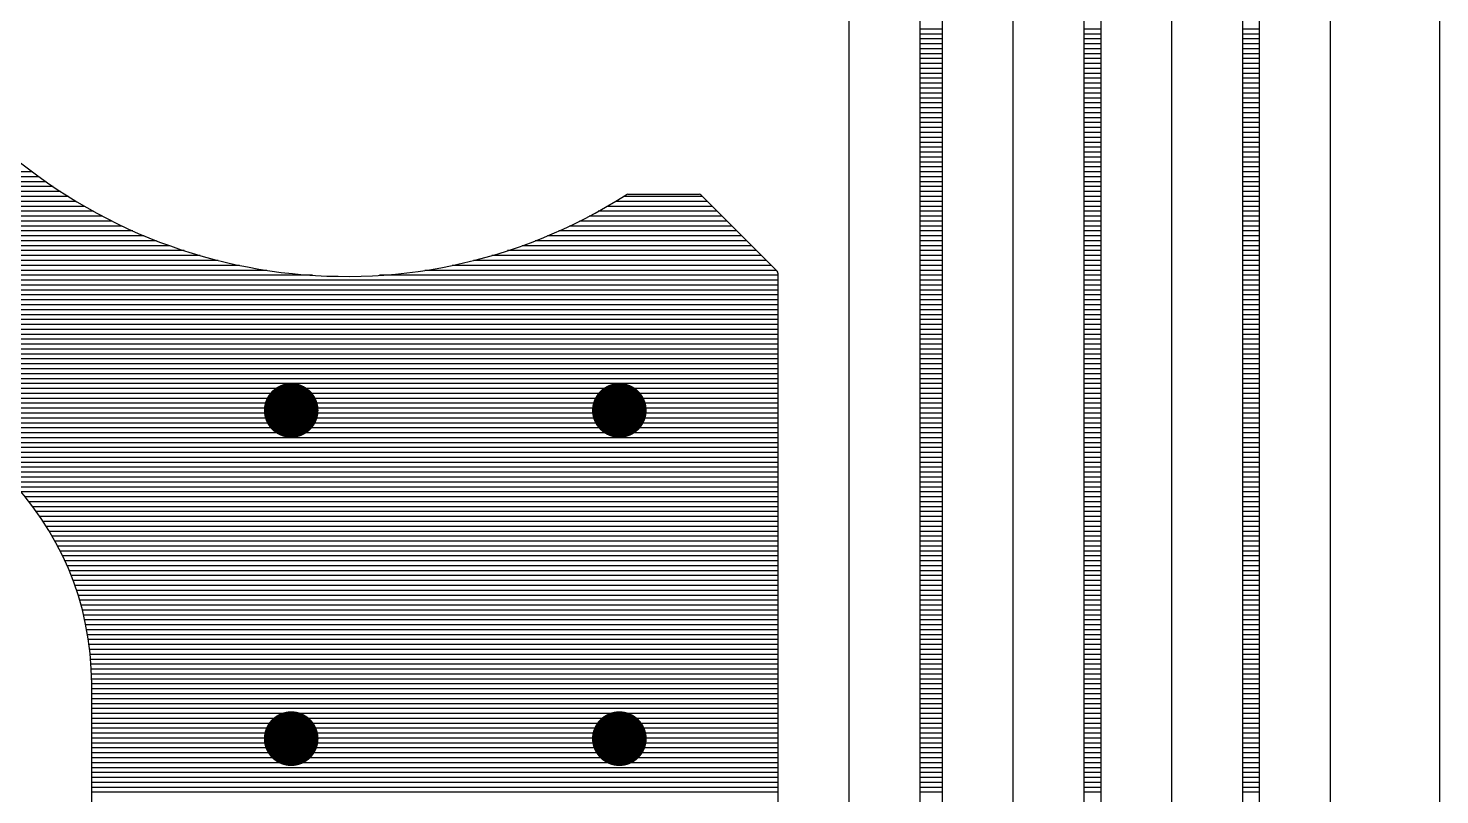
# Model space of a CAD drawing. Extents: x 295 to 953, y 10 to 290.
# Drawn here: x 730.52 to 776.98, y 129.55 to 154.77 of the extents above; entities that cross this region are included whole.
import ezdxf

# ---------------------------------------------------------------- set-up
doc = ezdxf.new("R2010")
doc.units = 0
doc.header["$LTSCALE"] = 5
doc.header["$MEASUREMENT"] = 0
doc.layers.get('0').update_dxf_attribs({"linetype": 'CONTINUOUS', "lineweight": 25})
doc.layers.add('BOTTOM_PHO', color=2, linetype='CONTINUOUS')

msp = doc.modelspace()

# ---------------------------------------------------------------- linework, layer by layer
at = {"const_width": 0.9}
for points in [[(739.628, 142.2, -1), (738.728, 142.2, -1)], [(750.428, 142.2, -1), (749.528, 142.2, -1)], [(739.628, 131.4, -1), (738.728, 131.4, -1)], [(750.428, 131.4, -1), (749.528, 131.4, -1)]]:
    msp.add_lwpolyline(points, format="xyb", close=True, dxfattribs=at)
at = {"layer": 'BOTTOM_PHO', "color": 7}
for p, q in [((776.978, 81), (776.978, 261)), ((771.038, 241.2), (771.038, 104.4)), ((773.378, 104.4), (773.378, 241.2)), ((768.158, 110.7), (768.158, 228.6)), ((770.498, 110.7), (770.498, 228.6)), ((765.818, 228.526), (765.818, 110.7)), ((760.598, 215.46), (760.598, 116.64)), ((762.938, 116.64), (762.938, 215.46)), ((765.278, 116.64), (765.278, 215.46)), ((757.538, 124.38), (757.538, 203.4)), ((759.878, 124.38), (759.878, 203.4)), ((760.598, 154.745), (759.878, 154.745)), ((765.818, 154.745), (765.278, 154.745)), ((771.038, 154.745), (770.498, 154.745)), ((760.598, 154.583), (759.878, 154.583)), ((760.598, 154.421), (759.878, 154.421)), ((760.598, 154.259), (759.878, 154.259)), ((765.818, 154.583), (765.278, 154.583)), ((765.818, 154.421), (765.278, 154.421)), ((765.818, 154.259), (765.278, 154.259)), ((771.038, 154.583), (770.498, 154.583)), ((771.038, 154.421), (770.498, 154.421)), ((771.038, 154.259), (770.498, 154.259)), ((760.598, 154.097), (759.878, 154.097)), ((760.598, 153.935), (759.878, 153.935)), ((760.598, 153.773), (759.878, 153.773)), ((765.818, 154.097), (765.278, 154.097)), ((765.818, 153.935), (765.278, 153.935)), ((765.818, 153.773), (765.278, 153.773)), ((771.038, 154.097), (770.498, 154.097)), ((771.038, 153.935), (770.498, 153.935)), ((771.038, 153.773), (770.498, 153.773)), ((760.598, 153.611), (759.878, 153.611)), ((760.598, 153.449), (759.878, 153.449)), ((765.818, 153.611), (765.278, 153.611)), ((765.818, 153.449), (765.278, 153.449)), ((771.038, 153.611), (770.498, 153.611)), ((771.038, 153.449), (770.498, 153.449)), ((760.598, 153.287), (759.878, 153.287)), ((760.598, 153.125), (759.878, 153.125)), ((760.598, 152.963), (759.878, 152.963)), ((765.818, 153.287), (765.278, 153.287)), ((765.818, 153.125), (765.278, 153.125)), ((765.818, 152.963), (765.278, 152.963)), ((771.038, 153.287), (770.498, 153.287)), ((771.038, 153.125), (770.498, 153.125)), ((771.038, 152.963), (770.498, 152.963)), ((760.598, 152.801), (759.878, 152.801)), ((760.598, 152.639), (759.878, 152.639)), ((760.598, 152.477), (759.878, 152.477)), ((765.818, 152.801), (765.278, 152.801)), ((765.818, 152.639), (765.278, 152.639)), ((765.818, 152.477), (765.278, 152.477)), ((771.038, 152.801), (770.498, 152.801)), ((771.038, 152.639), (770.498, 152.639)), ((771.038, 152.477), (770.498, 152.477)), ((760.598, 152.315), (759.878, 152.315)), ((760.598, 152.153), (759.878, 152.153)), ((760.598, 151.991), (759.878, 151.991)), ((765.818, 152.315), (765.278, 152.315)), ((765.818, 152.153), (765.278, 152.153)), ((765.818, 151.991), (765.278, 151.991)), ((771.038, 152.315), (770.498, 152.315)), ((771.038, 152.153), (770.498, 152.153)), ((771.038, 151.991), (770.498, 151.991)), ((760.598, 151.829), (759.878, 151.829)), ((760.598, 151.667), (759.878, 151.667)), ((760.598, 151.505), (759.878, 151.505)), ((765.818, 151.829), (765.278, 151.829)), ((765.818, 151.667), (765.278, 151.667)), ((765.818, 151.505), (765.278, 151.505)), ((771.038, 151.829), (770.498, 151.829)), ((771.038, 151.667), (770.498, 151.667)), ((771.038, 151.505), (770.498, 151.505)), ((760.598, 151.343), (759.878, 151.343)), ((760.598, 151.181), (759.878, 151.181)), ((760.598, 151.019), (759.878, 151.019)), ((765.818, 151.343), (765.278, 151.343)), ((765.818, 151.181), (765.278, 151.181)), ((765.818, 151.019), (765.278, 151.019)), ((771.038, 151.343), (770.498, 151.343)), ((771.038, 151.181), (770.498, 151.181)), ((771.038, 151.019), (770.498, 151.019)), ((760.598, 150.857), (759.878, 150.857)), ((760.598, 150.695), (759.878, 150.695)), ((760.598, 150.533), (759.878, 150.533)), ((765.818, 150.857), (765.278, 150.857)), ((765.818, 150.695), (765.278, 150.695)), ((765.818, 150.533), (765.278, 150.533)), ((771.038, 150.857), (770.498, 150.857)), ((771.038, 150.695), (770.498, 150.695)), ((771.038, 150.533), (770.498, 150.533)), ((730.664, 150.047), (664.425, 150.047)), ((760.598, 150.371), (759.878, 150.371)), ((760.598, 150.209), (759.878, 150.209)), ((760.598, 150.047), (759.878, 150.047)), ((765.818, 150.371), (765.278, 150.371)), ((765.818, 150.209), (765.278, 150.209)), ((765.818, 150.047), (765.278, 150.047)), ((771.038, 150.371), (770.498, 150.371)), ((771.038, 150.209), (770.498, 150.209)), ((771.038, 150.047), (770.498, 150.047)), ((730.884, 149.885), (664.425, 149.885)), ((731.111, 149.723), (664.425, 149.723)), ((760.598, 149.885), (759.878, 149.885)), ((760.598, 149.723), (759.878, 149.723)), ((765.818, 149.885), (765.278, 149.885)), ((765.818, 149.723), (765.278, 149.723)), ((771.038, 149.885), (770.498, 149.885)), ((771.038, 149.723), (770.498, 149.723)), ((731.346, 149.561), (664.425, 149.561)), ((731.59, 149.399), (664.425, 149.399)), ((731.844, 149.237), (664.425, 149.237)), ((752.713, 149.237), (750.111, 149.237)), ((750.252, 149.31), (752.603, 149.31)), ((752.667, 149.284), (755.171, 146.779)), ((760.598, 149.561), (759.878, 149.561)), ((760.598, 149.399), (759.878, 149.399)), ((760.598, 149.237), (759.878, 149.237)), ((765.818, 149.561), (765.278, 149.561)), ((765.818, 149.399), (765.278, 149.399)), ((765.818, 149.237), (765.278, 149.237)), ((771.038, 149.561), (770.498, 149.561)), ((771.038, 149.399), (770.498, 149.399)), ((771.038, 149.237), (770.498, 149.237)), ((732.107, 149.075), (664.425, 149.075)), ((732.382, 148.913), (664.425, 148.913)), ((732.669, 148.751), (664.425, 148.751)), ((753.199, 148.751), (749.286, 148.751)), ((753.037, 148.913), (749.573, 148.913)), ((752.875, 149.075), (749.848, 149.075)), ((760.598, 149.075), (759.878, 149.075)), ((760.598, 148.913), (759.878, 148.913)), ((760.598, 148.751), (759.878, 148.751)), ((765.818, 149.075), (765.278, 149.075)), ((765.818, 148.913), (765.278, 148.913)), ((765.818, 148.751), (765.278, 148.751)), ((771.038, 149.075), (770.498, 149.075)), ((771.038, 148.913), (770.498, 148.913)), ((771.038, 148.751), (770.498, 148.751)), ((732.969, 148.589), (664.425, 148.589)), ((733.285, 148.427), (664.425, 148.427)), ((733.617, 148.265), (664.425, 148.265)), ((753.685, 148.265), (748.338, 148.265)), ((753.523, 148.427), (748.67, 148.427)), ((753.361, 148.589), (748.986, 148.589)), ((760.598, 148.589), (759.878, 148.589)), ((760.598, 148.427), (759.878, 148.427)), ((760.598, 148.265), (759.878, 148.265)), ((765.818, 148.589), (765.278, 148.589)), ((765.818, 148.427), (765.278, 148.427)), ((765.818, 148.265), (765.278, 148.265)), ((771.038, 148.589), (770.498, 148.589)), ((771.038, 148.427), (770.498, 148.427)), ((771.038, 148.265), (770.498, 148.265)), ((733.969, 148.103), (664.425, 148.103)), ((734.344, 147.941), (664.425, 147.941)), ((734.746, 147.779), (664.425, 147.779)), ((754.171, 147.779), (747.209, 147.779)), ((754.009, 147.941), (747.611, 147.941)), ((753.847, 148.103), (747.986, 148.103)), ((760.598, 148.103), (759.878, 148.103)), ((760.598, 147.941), (759.878, 147.941)), ((760.598, 147.779), (759.878, 147.779)), ((765.818, 148.103), (765.278, 148.103)), ((765.818, 147.941), (765.278, 147.941)), ((765.818, 147.779), (765.278, 147.779)), ((771.038, 148.103), (770.498, 148.103)), ((771.038, 147.941), (770.498, 147.941)), ((771.038, 147.779), (770.498, 147.779)), ((735.179, 147.617), (664.425, 147.617)), ((735.653, 147.455), (664.425, 147.455)), ((736.179, 147.293), (664.429, 147.293)), ((754.657, 147.293), (745.776, 147.293)), ((754.495, 147.455), (746.302, 147.455)), ((754.333, 147.617), (746.776, 147.617)), ((760.598, 147.617), (759.878, 147.617)), ((760.598, 147.455), (759.878, 147.455)), ((760.598, 147.293), (759.878, 147.293)), ((765.818, 147.617), (765.278, 147.617)), ((765.818, 147.455), (765.278, 147.455)), ((765.818, 147.293), (765.278, 147.293)), ((771.038, 147.617), (770.498, 147.617)), ((771.038, 147.455), (770.498, 147.455)), ((771.038, 147.293), (770.498, 147.293)), ((736.776, 147.131), (664.438, 147.131)), ((737.481, 146.969), (664.453, 146.969)), ((738.38, 146.807), (664.474, 146.807)), ((755.143, 146.807), (743.575, 146.807)), ((754.981, 146.969), (744.474, 146.969)), ((754.819, 147.131), (745.179, 147.131)), ((760.598, 147.131), (759.878, 147.131)), ((760.598, 146.969), (759.878, 146.969)), ((760.598, 146.807), (759.878, 146.807)), ((765.818, 147.131), (765.278, 147.131)), ((765.818, 146.969), (765.278, 146.969)), ((765.818, 146.807), (765.278, 146.807)), ((771.038, 147.131), (770.498, 147.131)), ((771.038, 146.969), (770.498, 146.969)), ((771.038, 146.807), (770.498, 146.807)), ((739.875, 146.645), (664.501, 146.645)), ((755.198, 146.483), (664.534, 146.483)), ((755.198, 146.645), (742.08, 146.645)), ((755.198, 146.715), (755.198, 124.38)), ((760.598, 146.645), (759.878, 146.645)), ((760.598, 146.483), (759.878, 146.483)), ((765.818, 146.645), (765.278, 146.645)), ((765.818, 146.483), (765.278, 146.483)), ((771.038, 146.645), (770.498, 146.645)), ((771.038, 146.483), (770.498, 146.483)), ((755.198, 146.321), (664.573, 146.321)), ((755.198, 146.159), (664.619, 146.159)), ((755.198, 145.997), (664.671, 145.997)), ((760.598, 146.321), (759.878, 146.321)), ((760.598, 146.159), (759.878, 146.159)), ((760.598, 145.997), (759.878, 145.997)), ((765.818, 146.321), (765.278, 146.321)), ((765.818, 146.159), (765.278, 146.159)), ((765.818, 145.997), (765.278, 145.997)), ((771.038, 146.321), (770.498, 146.321)), ((771.038, 146.159), (770.498, 146.159)), ((771.038, 145.997), (770.498, 145.997)), ((755.198, 145.835), (664.73, 145.835)), ((755.198, 145.673), (664.796, 145.673)), ((755.198, 145.511), (664.869, 145.511)), ((760.598, 145.835), (759.878, 145.835)), ((760.598, 145.673), (759.878, 145.673)), ((760.598, 145.511), (759.878, 145.511)), ((765.818, 145.835), (765.278, 145.835)), ((765.818, 145.673), (765.278, 145.673)), ((765.818, 145.511), (765.278, 145.511)), ((771.038, 145.835), (770.498, 145.835)), ((771.038, 145.673), (770.498, 145.673)), ((771.038, 145.511), (770.498, 145.511)), ((755.198, 145.349), (664.951, 145.349)), ((755.198, 145.187), (665.04, 145.187)), ((755.198, 145.025), (665.139, 145.025)), ((760.598, 145.349), (759.878, 145.349)), ((760.598, 145.187), (759.878, 145.187)), ((760.598, 145.025), (759.878, 145.025)), ((765.818, 145.349), (765.278, 145.349)), ((765.818, 145.187), (765.278, 145.187)), ((765.818, 145.025), (765.278, 145.025)), ((771.038, 145.349), (770.498, 145.349)), ((771.038, 145.187), (770.498, 145.187)), ((771.038, 145.025), (770.498, 145.025)), ((755.198, 144.863), (665.247, 144.863)), ((755.198, 144.701), (665.366, 144.701)), ((755.198, 144.539), (665.496, 144.539)), ((760.598, 144.863), (759.878, 144.863)), ((760.598, 144.701), (759.878, 144.701)), ((760.598, 144.539), (759.878, 144.539)), ((765.818, 144.863), (765.278, 144.863)), ((765.818, 144.701), (765.278, 144.701)), ((765.818, 144.539), (765.278, 144.539)), ((771.038, 144.863), (770.498, 144.863)), ((771.038, 144.701), (770.498, 144.701)), ((771.038, 144.539), (770.498, 144.539)), ((755.198, 144.377), (665.639, 144.377)), ((755.198, 144.215), (665.797, 144.215)), ((755.198, 144.053), (665.972, 144.053)), ((760.598, 144.377), (759.878, 144.377)), ((760.598, 144.215), (759.878, 144.215)), ((760.598, 144.053), (759.878, 144.053)), ((765.818, 144.377), (765.278, 144.377)), ((765.818, 144.215), (765.278, 144.215)), ((765.818, 144.053), (765.278, 144.053)), ((771.038, 144.377), (770.498, 144.377)), ((771.038, 144.215), (770.498, 144.215)), ((771.038, 144.053), (770.498, 144.053)), ((755.198, 143.891), (666.167, 143.891)), ((755.198, 143.729), (666.386, 143.729)), ((755.198, 143.567), (666.638, 143.567)), ((760.598, 143.891), (759.878, 143.891)), ((760.598, 143.729), (759.878, 143.729)), ((760.598, 143.567), (759.878, 143.567)), ((765.818, 143.891), (765.278, 143.891)), ((765.818, 143.729), (765.278, 143.729)), ((765.818, 143.567), (765.278, 143.567)), ((771.038, 143.891), (770.498, 143.891)), ((771.038, 143.729), (770.498, 143.729)), ((771.038, 143.567), (770.498, 143.567)), ((755.198, 143.405), (666.932, 143.405)), ((755.198, 143.243), (667.292, 143.243)), ((755.198, 143.081), (667.776, 143.081)), ((760.598, 143.405), (759.878, 143.405)), ((760.598, 143.243), (759.878, 143.243)), ((760.598, 143.081), (759.878, 143.081)), ((765.818, 143.405), (765.278, 143.405)), ((765.818, 143.243), (765.278, 143.243)), ((765.818, 143.081), (765.278, 143.081)), ((771.038, 143.405), (770.498, 143.405)), ((771.038, 143.243), (770.498, 143.243)), ((771.038, 143.081), (770.498, 143.081)), ((755.198, 142.919), (723.575, 142.919)), ((755.198, 142.757), (724.771, 142.757)), ((760.598, 142.919), (759.878, 142.919)), ((760.598, 142.757), (759.878, 142.757)), ((765.818, 142.919), (765.278, 142.919)), ((765.818, 142.757), (765.278, 142.757)), ((771.038, 142.919), (770.498, 142.919)), ((771.038, 142.757), (770.498, 142.757)), ((755.198, 142.595), (725.454, 142.595)), ((755.198, 142.433), (725.984, 142.433)), ((755.198, 142.271), (726.428, 142.271)), ((760.598, 142.595), (759.878, 142.595)), ((760.598, 142.433), (759.878, 142.433)), ((760.598, 142.271), (759.878, 142.271)), ((765.818, 142.595), (765.278, 142.595)), ((765.818, 142.433), (765.278, 142.433)), ((765.818, 142.271), (765.278, 142.271)), ((771.038, 142.595), (770.498, 142.595)), ((771.038, 142.433), (770.498, 142.433)), ((771.038, 142.271), (770.498, 142.271)), ((755.198, 142.109), (726.816, 142.109)), ((755.198, 141.947), (727.163, 141.947)), ((755.198, 141.785), (727.478, 141.785)), ((760.598, 142.109), (759.878, 142.109)), ((760.598, 141.947), (759.878, 141.947)), ((760.598, 141.785), (759.878, 141.785)), ((765.818, 142.109), (765.278, 142.109)), ((765.818, 141.947), (765.278, 141.947)), ((765.818, 141.785), (765.278, 141.785)), ((771.038, 142.109), (770.498, 142.109)), ((771.038, 141.947), (770.498, 141.947)), ((771.038, 141.785), (770.498, 141.785)), ((755.198, 141.623), (727.768, 141.623)), ((755.198, 141.461), (728.036, 141.461)), ((755.198, 141.299), (728.286, 141.299)), ((760.598, 141.623), (759.878, 141.623)), ((760.598, 141.461), (759.878, 141.461)), ((760.598, 141.299), (759.878, 141.299)), ((765.818, 141.623), (765.278, 141.623)), ((765.818, 141.461), (765.278, 141.461)), ((765.818, 141.299), (765.278, 141.299)), ((771.038, 141.623), (770.498, 141.623)), ((771.038, 141.461), (770.498, 141.461)), ((771.038, 141.299), (770.498, 141.299)), ((755.198, 141.137), (728.521, 141.137)), ((755.198, 140.975), (728.742, 140.975)), ((755.198, 140.813), (728.95, 140.813)), ((760.598, 141.137), (759.878, 141.137)), ((760.598, 140.975), (759.878, 140.975)), ((760.598, 140.813), (759.878, 140.813)), ((765.818, 141.137), (765.278, 141.137)), ((765.818, 140.975), (765.278, 140.975)), ((765.818, 140.813), (765.278, 140.813)), ((771.038, 141.137), (770.498, 141.137)), ((771.038, 140.975), (770.498, 140.975)), ((771.038, 140.813), (770.498, 140.813)), ((755.198, 140.651), (729.148, 140.651)), ((755.198, 140.489), (729.335, 140.489)), ((755.198, 140.327), (729.513, 140.327)), ((760.598, 140.651), (759.878, 140.651)), ((760.598, 140.489), (759.878, 140.489)), ((760.598, 140.327), (759.878, 140.327)), ((765.818, 140.651), (765.278, 140.651)), ((765.818, 140.489), (765.278, 140.489)), ((765.818, 140.327), (765.278, 140.327)), ((771.038, 140.651), (770.498, 140.651)), ((771.038, 140.489), (770.498, 140.489)), ((771.038, 140.327), (770.498, 140.327)), ((755.198, 140.165), (729.683, 140.165)), ((755.198, 140.003), (729.844, 140.003)), ((755.198, 139.841), (729.999, 139.841)), ((760.598, 140.165), (759.878, 140.165)), ((760.598, 140.003), (759.878, 140.003)), ((760.598, 139.841), (759.878, 139.841)), ((765.818, 140.165), (765.278, 140.165)), ((765.818, 140.003), (765.278, 140.003)), ((765.818, 139.841), (765.278, 139.841)), ((771.038, 140.165), (770.498, 140.165)), ((771.038, 140.003), (770.498, 140.003)), ((771.038, 139.841), (770.498, 139.841)), ((755.198, 139.679), (730.146, 139.679)), ((755.198, 139.517), (730.287, 139.517)), ((760.598, 139.679), (759.878, 139.679)), ((760.598, 139.517), (759.878, 139.517)), ((765.818, 139.679), (765.278, 139.679)), ((765.818, 139.517), (765.278, 139.517)), ((771.038, 139.679), (770.498, 139.679)), ((771.038, 139.517), (770.498, 139.517)), ((755.198, 139.355), (730.422, 139.355)), ((755.198, 139.193), (730.551, 139.193)), ((755.198, 139.031), (730.675, 139.031)), ((760.598, 139.355), (759.878, 139.355)), ((760.598, 139.193), (759.878, 139.193)), ((760.598, 139.031), (759.878, 139.031)), ((765.818, 139.355), (765.278, 139.355)), ((765.818, 139.193), (765.278, 139.193)), ((765.818, 139.031), (765.278, 139.031)), ((771.038, 139.355), (770.498, 139.355)), ((771.038, 139.193), (770.498, 139.193)), ((771.038, 139.031), (770.498, 139.031)), ((755.198, 138.869), (730.793, 138.869)), ((755.198, 138.707), (730.907, 138.707)), ((755.198, 138.545), (731.015, 138.545)), ((760.598, 138.869), (759.878, 138.869)), ((760.598, 138.707), (759.878, 138.707)), ((760.598, 138.545), (759.878, 138.545)), ((765.818, 138.869), (765.278, 138.869)), ((765.818, 138.707), (765.278, 138.707)), ((765.818, 138.545), (765.278, 138.545)), ((771.038, 138.869), (770.498, 138.869)), ((771.038, 138.707), (770.498, 138.707)), ((771.038, 138.545), (770.498, 138.545)), ((755.198, 138.383), (731.119, 138.383)), ((755.198, 138.221), (731.219, 138.221)), ((755.198, 138.059), (731.314, 138.059)), ((760.598, 138.383), (759.878, 138.383)), ((760.598, 138.221), (759.878, 138.221)), ((760.598, 138.059), (759.878, 138.059)), ((765.818, 138.383), (765.278, 138.383)), ((765.818, 138.221), (765.278, 138.221)), ((765.818, 138.059), (765.278, 138.059)), ((771.038, 138.383), (770.498, 138.383)), ((771.038, 138.221), (770.498, 138.221)), ((771.038, 138.059), (770.498, 138.059)), ((755.198, 137.897), (731.405, 137.897)), ((755.198, 137.735), (731.493, 137.735)), ((755.198, 137.573), (731.576, 137.573)), ((760.598, 137.897), (759.878, 137.897)), ((760.598, 137.735), (759.878, 137.735)), ((760.598, 137.573), (759.878, 137.573)), ((765.818, 137.897), (765.278, 137.897)), ((765.818, 137.735), (765.278, 137.735)), ((765.818, 137.573), (765.278, 137.573)), ((771.038, 137.897), (770.498, 137.897)), ((771.038, 137.735), (770.498, 137.735)), ((771.038, 137.573), (770.498, 137.573)), ((755.198, 137.411), (731.655, 137.411)), ((755.198, 137.249), (731.731, 137.249)), ((755.198, 137.087), (731.803, 137.087)), ((760.598, 137.411), (759.878, 137.411)), ((760.598, 137.249), (759.878, 137.249)), ((760.598, 137.087), (759.878, 137.087)), ((765.818, 137.411), (765.278, 137.411)), ((765.818, 137.249), (765.278, 137.249)), ((765.818, 137.087), (765.278, 137.087)), ((771.038, 137.411), (770.498, 137.411)), ((771.038, 137.249), (770.498, 137.249)), ((771.038, 137.087), (770.498, 137.087)), ((755.198, 136.925), (731.872, 136.925)), ((755.198, 136.763), (731.937, 136.763)), ((755.198, 136.601), (731.999, 136.601)), ((760.598, 136.925), (759.878, 136.925)), ((760.598, 136.763), (759.878, 136.763)), ((760.598, 136.601), (759.878, 136.601)), ((765.818, 136.925), (765.278, 136.925)), ((765.818, 136.763), (765.278, 136.763)), ((765.818, 136.601), (765.278, 136.601)), ((771.038, 136.925), (770.498, 136.925)), ((771.038, 136.763), (770.498, 136.763)), ((771.038, 136.601), (770.498, 136.601)), ((755.198, 136.439), (732.058, 136.439)), ((755.198, 136.277), (732.114, 136.277)), ((755.198, 136.115), (732.166, 136.115)), ((760.598, 136.439), (759.878, 136.439)), ((760.598, 136.277), (759.878, 136.277)), ((760.598, 136.115), (759.878, 136.115)), ((765.818, 136.439), (765.278, 136.439)), ((765.818, 136.277), (765.278, 136.277)), ((765.818, 136.115), (765.278, 136.115)), ((771.038, 136.439), (770.498, 136.439)), ((771.038, 136.277), (770.498, 136.277)), ((771.038, 136.115), (770.498, 136.115)), ((755.198, 135.953), (732.215, 135.953)), ((755.198, 135.791), (732.261, 135.791)), ((760.598, 135.953), (759.878, 135.953)), ((760.598, 135.791), (759.878, 135.791)), ((765.818, 135.953), (765.278, 135.953)), ((765.818, 135.791), (765.278, 135.791)), ((771.038, 135.953), (770.498, 135.953)), ((771.038, 135.791), (770.498, 135.791)), ((755.198, 135.629), (732.305, 135.629)), ((755.198, 135.467), (732.345, 135.467)), ((755.198, 135.305), (732.382, 135.305)), ((760.598, 135.629), (759.878, 135.629)), ((760.598, 135.467), (759.878, 135.467)), ((760.598, 135.305), (759.878, 135.305)), ((765.818, 135.629), (765.278, 135.629)), ((765.818, 135.467), (765.278, 135.467)), ((765.818, 135.305), (765.278, 135.305)), ((771.038, 135.629), (770.498, 135.629)), ((771.038, 135.467), (770.498, 135.467)), ((771.038, 135.305), (770.498, 135.305)), ((755.198, 135.143), (732.417, 135.143)), ((755.198, 134.981), (732.448, 134.981)), ((755.198, 134.819), (732.477, 134.819)), ((760.598, 135.143), (759.878, 135.143)), ((760.598, 134.981), (759.878, 134.981)), ((760.598, 134.819), (759.878, 134.819)), ((765.818, 135.143), (765.278, 135.143)), ((765.818, 134.981), (765.278, 134.981)), ((765.818, 134.819), (765.278, 134.819)), ((771.038, 135.143), (770.498, 135.143)), ((771.038, 134.981), (770.498, 134.981)), ((771.038, 134.819), (770.498, 134.819)), ((755.198, 134.657), (732.503, 134.657)), ((755.198, 134.495), (732.526, 134.495)), ((755.198, 134.333), (732.546, 134.333)), ((760.598, 134.657), (759.878, 134.657)), ((760.598, 134.495), (759.878, 134.495)), ((760.598, 134.333), (759.878, 134.333)), ((765.818, 134.657), (765.278, 134.657)), ((765.818, 134.495), (765.278, 134.495)), ((765.818, 134.333), (765.278, 134.333)), ((771.038, 134.657), (770.498, 134.657)), ((771.038, 134.495), (770.498, 134.495)), ((771.038, 134.333), (770.498, 134.333)), ((755.198, 134.171), (732.564, 134.171)), ((755.198, 134.009), (732.579, 134.009)), ((755.198, 133.847), (732.591, 133.847)), ((760.598, 134.171), (759.878, 134.171)), ((760.598, 134.009), (759.878, 134.009)), ((760.598, 133.847), (759.878, 133.847)), ((765.818, 134.171), (765.278, 134.171)), ((765.818, 134.009), (765.278, 134.009)), ((765.818, 133.847), (765.278, 133.847)), ((771.038, 134.171), (770.498, 134.171)), ((771.038, 134.009), (770.498, 134.009)), ((771.038, 133.847), (770.498, 133.847)), ((755.198, 133.685), (732.6, 133.685)), ((755.198, 133.523), (732.607, 133.523)), ((755.198, 133.361), (732.611, 133.361)), ((760.598, 133.685), (759.878, 133.685)), ((760.598, 133.523), (759.878, 133.523)), ((760.598, 133.361), (759.878, 133.361)), ((765.818, 133.685), (765.278, 133.685)), ((765.818, 133.523), (765.278, 133.523)), ((765.818, 133.361), (765.278, 133.361)), ((771.038, 133.685), (770.498, 133.685)), ((771.038, 133.523), (770.498, 133.523)), ((771.038, 133.361), (770.498, 133.361)), ((732.612, 110.065), (732.612, 133.2)), ((755.198, 133.199), (732.612, 133.199)), ((755.198, 133.037), (732.612, 133.037)), ((755.198, 132.875), (732.612, 132.875)), ((760.598, 133.199), (759.878, 133.199)), ((760.598, 133.037), (759.878, 133.037)), ((760.598, 132.875), (759.878, 132.875)), ((765.818, 133.199), (765.278, 133.199)), ((765.818, 133.037), (765.278, 133.037)), ((765.818, 132.875), (765.278, 132.875)), ((771.038, 133.199), (770.498, 133.199)), ((771.038, 133.037), (770.498, 133.037)), ((771.038, 132.875), (770.498, 132.875)), ((755.198, 132.713), (732.612, 132.713)), ((755.198, 132.551), (732.612, 132.551)), ((760.598, 132.713), (759.878, 132.713)), ((760.598, 132.551), (759.878, 132.551)), ((765.818, 132.713), (765.278, 132.713)), ((765.818, 132.551), (765.278, 132.551)), ((771.038, 132.713), (770.498, 132.713)), ((771.038, 132.551), (770.498, 132.551)), ((755.198, 132.389), (732.612, 132.389)), ((755.198, 132.227), (732.612, 132.227)), ((755.198, 132.065), (732.612, 132.065)), ((760.598, 132.389), (759.878, 132.389)), ((760.598, 132.227), (759.878, 132.227)), ((760.598, 132.065), (759.878, 132.065)), ((765.818, 132.389), (765.278, 132.389)), ((765.818, 132.227), (765.278, 132.227)), ((765.818, 132.065), (765.278, 132.065)), ((771.038, 132.389), (770.498, 132.389)), ((771.038, 132.227), (770.498, 132.227)), ((771.038, 132.065), (770.498, 132.065)), ((755.198, 131.903), (732.612, 131.903)), ((755.198, 131.741), (732.612, 131.741)), ((755.198, 131.579), (732.612, 131.579)), ((760.598, 131.903), (759.878, 131.903)), ((760.598, 131.741), (759.878, 131.741)), ((760.598, 131.579), (759.878, 131.579)), ((765.818, 131.903), (765.278, 131.903)), ((765.818, 131.741), (765.278, 131.741)), ((765.818, 131.579), (765.278, 131.579)), ((771.038, 131.903), (770.498, 131.903)), ((771.038, 131.741), (770.498, 131.741)), ((771.038, 131.579), (770.498, 131.579)), ((755.198, 131.417), (732.612, 131.417)), ((755.198, 131.255), (732.612, 131.255)), ((755.198, 131.093), (732.612, 131.093)), ((760.598, 131.417), (759.878, 131.417)), ((760.598, 131.255), (759.878, 131.255)), ((760.598, 131.093), (759.878, 131.093)), ((765.818, 131.417), (765.278, 131.417)), ((765.818, 131.255), (765.278, 131.255)), ((765.818, 131.093), (765.278, 131.093)), ((771.038, 131.417), (770.498, 131.417)), ((771.038, 131.255), (770.498, 131.255)), ((771.038, 131.093), (770.498, 131.093)), ((755.198, 130.931), (732.612, 130.931)), ((755.198, 130.769), (732.612, 130.769)), ((755.198, 130.607), (732.612, 130.607)), ((760.598, 130.931), (759.878, 130.931)), ((760.598, 130.769), (759.878, 130.769)), ((760.598, 130.607), (759.878, 130.607)), ((765.818, 130.931), (765.278, 130.931)), ((765.818, 130.769), (765.278, 130.769)), ((765.818, 130.607), (765.278, 130.607)), ((771.038, 130.931), (770.498, 130.931)), ((771.038, 130.769), (770.498, 130.769)), ((771.038, 130.607), (770.498, 130.607)), ((755.198, 130.445), (732.612, 130.445)), ((755.198, 130.283), (732.612, 130.283)), ((755.198, 130.121), (732.612, 130.121)), ((760.598, 130.445), (759.878, 130.445)), ((760.598, 130.283), (759.878, 130.283)), ((760.598, 130.121), (759.878, 130.121)), ((765.818, 130.445), (765.278, 130.445)), ((765.818, 130.283), (765.278, 130.283)), ((765.818, 130.121), (765.278, 130.121)), ((771.038, 130.445), (770.498, 130.445)), ((771.038, 130.283), (770.498, 130.283)), ((771.038, 130.121), (770.498, 130.121)), ((755.198, 129.959), (732.612, 129.959)), ((755.198, 129.797), (732.612, 129.797)), ((755.198, 129.635), (732.612, 129.635)), ((760.598, 129.959), (759.878, 129.959)), ((760.598, 129.797), (759.878, 129.797)), ((760.598, 129.635), (759.878, 129.635)), ((765.818, 129.959), (765.278, 129.959)), ((765.818, 129.797), (765.278, 129.797)), ((765.818, 129.635), (765.278, 129.635)), ((771.038, 129.959), (770.498, 129.959)), ((771.038, 129.797), (770.498, 129.797)), ((771.038, 129.635), (770.498, 129.635))]:
    msp.add_line(p, q, dxfattribs=at)
for centre, radius, start, end in [((740.978, 163.8), 17.19, 57.5383, 302.4617), ((750.252, 149.22), 0.09, 89.9925, 122.4558), ((752.603, 149.22), 0.09, 45.0074, 89.9993), ((755.108, 146.715), 0.09, 0.0007, 44.9926), ((722.867, 133.2), 9.745, 360, 90)]:
    msp.add_arc(centre, radius, start, end, dxfattribs=at)

doc.saveas('drawing.dxf')
